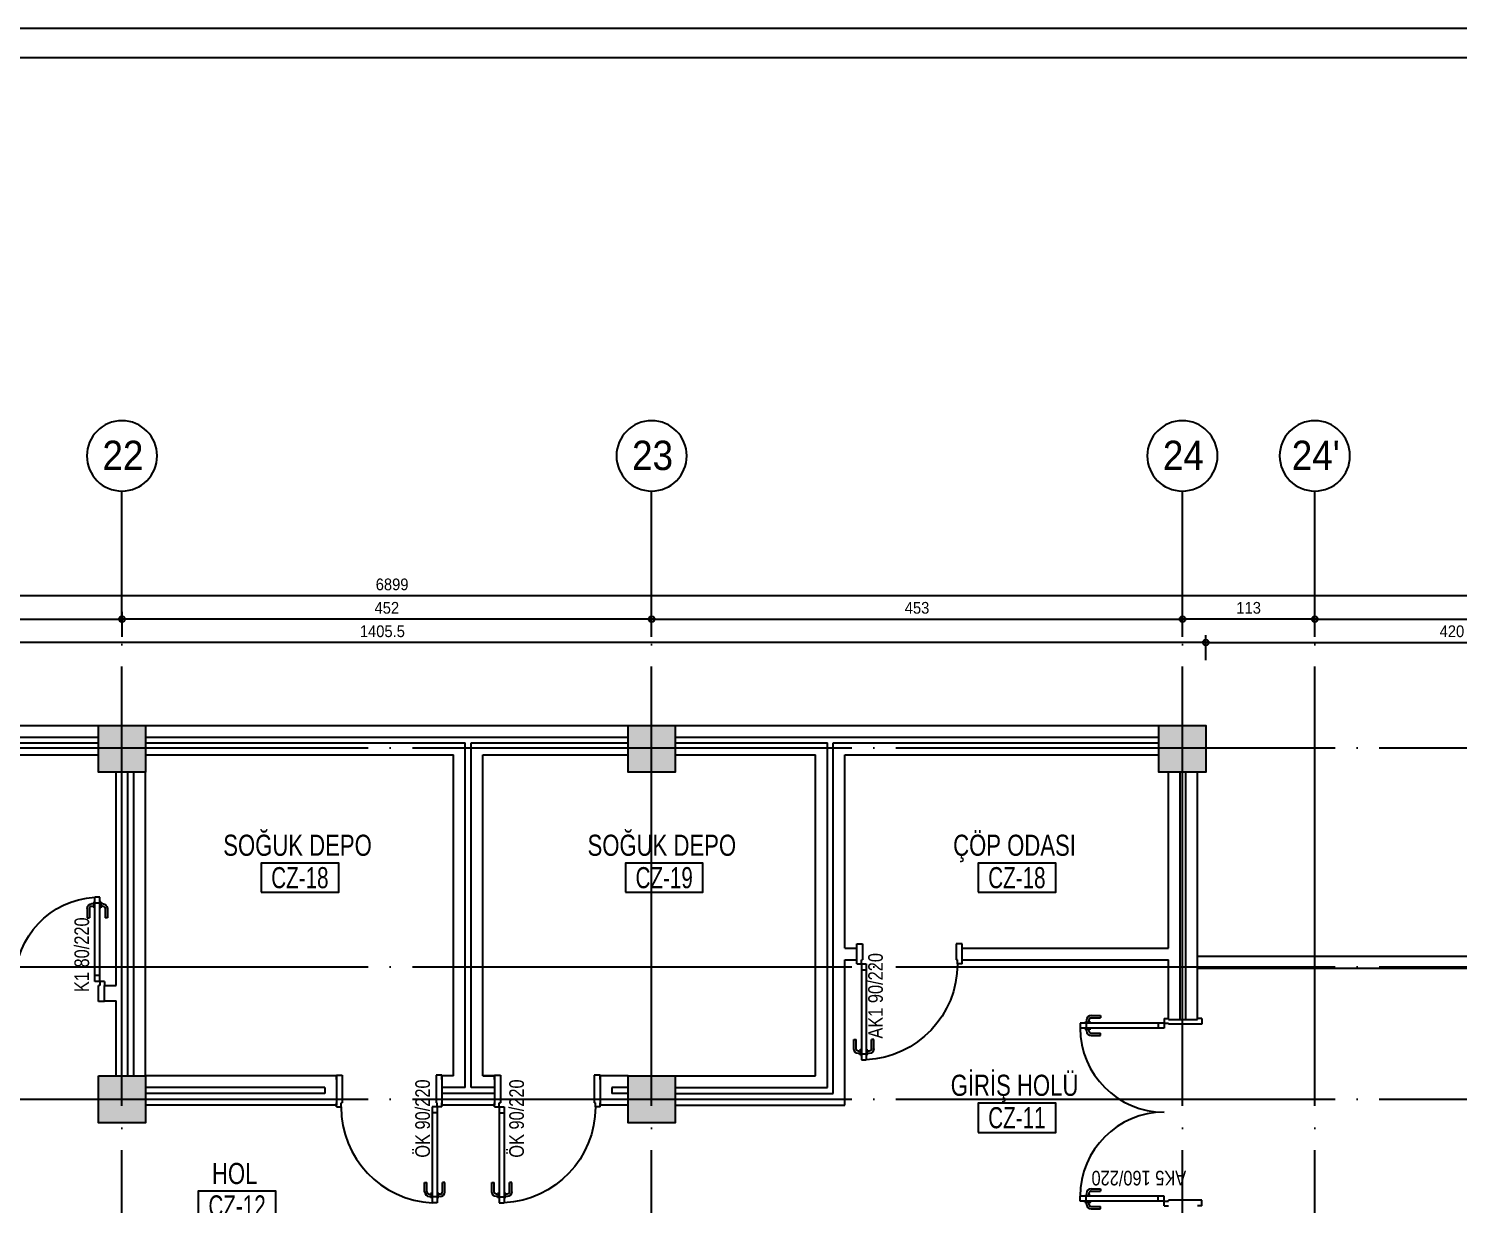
# Model space of a CAD drawing. Extents: x 460786 to 545292, y 30998 to 41694.
# Drawn here: x 490335 to 491556, y 40691 to 41694 of the extents above; entities that cross this region are included whole.
import ezdxf
from ezdxf.enums import TextEntityAlignment as Align

# ---------------------------------------------------------------- set-up
doc = ezdxf.new("R2010")
doc.units = 0
doc.header["$LTSCALE"] = 50
doc.header["$MEASUREMENT"] = 0
doc.header["$PDMODE"] = 35
doc.linetypes.add('DASHDOT', pattern=[5.5, 5, -0.25, 0, -0.25])
doc.layers.get('0').update_dxf_attribs({"linetype": 'CONTINUOUS'})
doc.layers.get('Defpoints').update_dxf_attribs({"linetype": 'CONTINUOUS'})
for name, color, linetype in [('A-Aks Balonu', 2, 'CONTINUOUS'), ('A-Aks Dikey', 12, 'DASHDOT'), ('A-Aks Yatay', 12, 'DASHDOT'), ('A-Betonarme', 6, 'CONTINUOUS'), ('A-Duvar', 7, 'CONTINUOUS'), ('A-Gör 2', 40, 'CONTINUOUS'), ('A-Kapı', 2, 'CONTINUOUS'), ('A-Lejant', 23, 'CONTINUOUS'), ('A-mahal adi', 1, 'CONTINUOUS'), ('A-mahal no', 4, 'CONTINUOUS'), ('A-Olcu DIS Yatay', 8, 'CONTINUOUS'), ('A-Poz-Kapı', 4, 'CONTINUOUS'), ('A-Tarama 1', 9, 'CONTINUOUS')]:
    doc.layers.add(name, color=color, linetype=linetype)
doc.styles.get("Standard").update_dxf_attribs({"font": 'arial.ttf', "width": 0.9})
doc.dimstyles.new('EXIT', dxfattribs={"dimscale": 50, "dimtxt": 0.23, "dimasz": 0.03, "dimexe": 0.125, "dimexo": 0.5, "dimgap": 0.09, "dimtad": 1, "dimzin": 1, "dimdsep": 46, "dimtxsty": 'Standard', "dimblk": 'TICK', "dimcen": 0.2, "dimadec": 0, "dimazin": 0, "dimtfac": 1, "dimtix": 1, "dimtofl": 0, "dimtmove": 2, "dimatfit": 3, "dimldrblk": 'TICK', "dimfxl": 1, "dimtolj": 1, "dimtzin": 1, "dimarcsym": 0})
pattern_1 = [(225, (-3046.124, 1950.459), (5.30330086, -5.30330086), []), (225, (-3051.4276, 1950.459), (5.30330086, -5.30330086), [3.75, -1.875])]

# ---------------------------------------------------------------- blocks, each defined once
blk = doc.blocks.new('kapı L 80p 10')
at = {"ltscale": 20}
for p, q in [((4, 75.4), (8.2, 75.4)), ((4, 3.5), (4, 75.4)), ((8.2, 3.5), (8.2, 75.4)), ((-2.5, 65.9), (-2.5, 57.9)), ((-0.5, 65.9), (-0.5, 57.9)), ((1.5, 69.9), (3.2, 69.9)), ((1.5, 67.9), (3.2, 67.9)), ((3.2, 71.4), (4, 71.4)), ((3.2, 71.4), (3.2, 66.4)), ((3.2, 66.4), (4, 66.4)), ((3.2, 66.4), (4, 66.4)), ((4, 70.2), (8.2, 70.2)), ((9, 71.4), (8.2, 71.4)), ((9, 66.4), (8.2, 66.4)), ((9, 71.4), (9, 66.4)), ((10.7, 69.9), (9, 69.9)), ((10.7, 67.9), (9, 67.9)), ((12.7, 65.9), (12.7, 57.9)), ((14.7, 65.9), (14.7, 57.9)), ((-2.5, 57.9), (-0.5, 57.9)), ((14.7, 57.9), (12.7, 57.9)), ((0, 3.5), (4, 3.5)), ((0, 3.5), (0, 0)), ((4, 8.7), (8.2, 8.7)), ((4, 3.5), (8.2, 3.5)), ((4, 3.5), (4, 0)), ((80, 3.5), (76, 3.5)), ((76, 3.5), (76, 0)), ((80, 3.5), (80, 0)), ((0, -13.5), (0, -10)), ((4, 0), (5, 0)), ((5, -13.5), (5, 0)), ((75, -13.5), (75, 0)), ((76, 0), (75, 0)), ((80, -13.5), (80, -10)), ((0, -13.5), (5, -13.5)), ((80, -13.5), (75, -13.5))]:
    blk.add_line(p, q, dxfattribs=at)
blk.add_arc((4, 3.5), 72, 360, 86.6558)
for centre, radius, start, end in [((1.5, 65.9), 4, 90, 180), ((1.5, 65.9), 2, 90, 180), ((10.7, 65.9), 4, 0, 90), ((10.7, 65.9), 2, 0, 90)]:
    blk.add_arc(centre, radius, start, end, dxfattribs=at)
at = {"layer": 'A-Poz-Kapı', "width": 0.8}
blk.add_attdef('POZNO', (30.2, -10), '', height=12.5, rotation=90, dxfattribs=at)
blk = doc.blocks.new('kapı L 90p 20')
at = {"ltscale": 20}
for p, q in [((-2.5, 75.9), (-2.5, 67.9)), ((-0.5, 75.9), (-0.5, 67.9)), ((1.5, 79.9), (3.2, 79.9)), ((1.5, 77.9), (3.2, 77.9)), ((3.2, 81.4), (4, 81.4)), ((3.2, 81.4), (3.2, 76.4)), ((3.2, 76.4), (4, 76.4)), ((3.2, 76.4), (4, 76.4)), ((4, 85.4), (8.2, 85.4)), ((4, 3.5), (4, 85.4)), ((4, 80.2), (8.2, 80.2)), ((8.2, 3.5), (8.2, 85.4)), ((9, 81.4), (8.2, 81.4)), ((9, 76.4), (8.2, 76.4)), ((9, 81.4), (9, 76.4)), ((10.7, 79.9), (9, 79.9)), ((10.7, 77.9), (9, 77.9)), ((12.7, 75.9), (12.7, 67.9)), ((14.7, 75.9), (14.7, 67.9)), ((-2.5, 67.9), (-0.5, 67.9)), ((14.7, 67.9), (12.7, 67.9)), ((0, 3.5), (4, 3.5)), ((0, 3.5), (0, 0)), ((4, 8.7), (8.2, 8.7)), ((4, 3.5), (8.2, 3.5)), ((4, 3.5), (4, 0)), ((90, 3.5), (86, 3.5)), ((86, 3.5), (86, 0)), ((90, 3.5), (90, 0)), ((4, 0), (5, 0)), ((5, -23.5), (5, 0)), ((85, -23.5), (85, 0)), ((86, 0), (85, 0))]:
    blk.add_line(p, q, dxfattribs=at)
for p, q in [((0, -20), (0, -23.5)), ((0, -23.5), (5, -23.5)), ((90, -23.5), (85, -23.5)), ((90, -20), (90, -23.5))]:
    blk.add_line(p, q)
for centre, radius, start, end in [((1.5, 75.9), 4, 90, 180), ((1.5, 75.9), 2, 90, 180), ((10.7, 75.9), 4, 0, 90), ((10.7, 75.9), 2, 0, 90)]:
    blk.add_arc(centre, radius, start, end, dxfattribs=at)
blk.add_arc((4, 3.5), 82, 0, 87.0641)
at = {"layer": 'A-Poz-Kapı', "width": 0.8}
blk.add_attdef('POZNO', (25, -20), '', height=12.5, rotation=90, dxfattribs=at)
blk = doc.blocks.new('kapı L 90p 10')
at = {"ltscale": 20}
for p, q in [((-2.5, 75.9), (-2.5, 67.9)), ((-0.5, 75.9), (-0.5, 67.9)), ((1.5, 79.9), (3.2, 79.9)), ((1.5, 77.9), (3.2, 77.9)), ((3.2, 81.4), (4, 81.4)), ((3.2, 81.4), (3.2, 76.4)), ((3.2, 76.4), (4, 76.4)), ((3.2, 76.4), (4, 76.4)), ((4, 85.4), (8.2, 85.4)), ((4, 3.5), (4, 85.4)), ((4, 80.2), (8.2, 80.2)), ((8.2, 3.5), (8.2, 85.4)), ((9, 81.4), (8.2, 81.4)), ((9, 76.4), (8.2, 76.4)), ((9, 81.4), (9, 76.4)), ((10.7, 79.9), (9, 79.9)), ((10.7, 77.9), (9, 77.9)), ((12.7, 75.9), (12.7, 67.9)), ((14.7, 75.9), (14.7, 67.9)), ((-2.5, 67.9), (-0.5, 67.9)), ((14.7, 67.9), (12.7, 67.9)), ((0, 3.5), (4, 3.5)), ((0, 3.5), (0, 0)), ((4, 8.7), (8.2, 8.7)), ((4, 3.5), (8.2, 3.5)), ((4, 3.5), (4, 0)), ((90, 3.5), (86, 3.5)), ((86, 3.5), (86, 0)), ((90, 3.5), (90, 0)), ((4, 0), (5, 0)), ((5, -13.5), (5, 0)), ((85, -13.5), (85, 0)), ((86, 0), (85, 0))]:
    blk.add_line(p, q, dxfattribs=at)
for p, q in [((0, -10), (0, -13.5)), ((90, -10), (90, -13.5)), ((0, -13.5), (5, -13.5)), ((90, -13.5), (85, -13.5))]:
    blk.add_line(p, q)
for centre, radius, start, end in [((1.5, 75.9), 4, 90, 180), ((1.5, 75.9), 2, 90, 180), ((10.7, 75.9), 4, 0, 90), ((10.7, 75.9), 2, 0, 90)]:
    blk.add_arc(centre, radius, start, end, dxfattribs=at)
blk.add_arc((4, 3.5), 82, 0, 87.0641)
at = {"layer": 'A-Poz-Kapı', "width": 0.8}
blk.add_attdef('POZNO', (25, -10), '', height=12.5, rotation=90, dxfattribs=at)
blk = doc.blocks.new('kapı L 160p 25')
at = {"ltscale": 20}
for p, q in [((14, 75.3), (18.2, 75.3)), ((14, 3.5), (14, 75.3)), ((18.2, 3.5), (18.2, 75.3)), ((166, 75.3), (161.8, 75.3)), ((161.8, 3.5), (161.8, 75.3)), ((166, 3.5), (166, 75.3)), ((7.5, 65.8), (7.5, 57.8)), ((9.5, 65.8), (9.5, 57.8)), ((11.5, 69.8), (13.2, 69.8)), ((11.5, 67.8), (13.2, 67.8)), ((13.2, 71.3), (14, 71.3)), ((13.2, 71.3), (13.2, 66.3)), ((13.2, 66.3), (14, 66.3)), ((13.2, 66.3), (14, 66.3)), ((14, 70.1), (18.2, 70.1)), ((19, 71.3), (18.2, 71.3)), ((19, 66.3), (18.2, 66.3)), ((19, 71.3), (19, 66.3)), ((20.7, 69.8), (19, 69.8)), ((20.7, 67.8), (19, 67.8)), ((22.7, 65.8), (22.7, 57.8)), ((24.7, 65.8), (24.7, 57.8)), ((155.3, 65.8), (155.3, 57.8)), ((157.3, 65.8), (157.3, 57.8)), ((159.3, 69.8), (161, 69.8)), ((159.3, 67.8), (161, 67.8)), ((161, 71.3), (161.8, 71.3)), ((161, 71.3), (161, 66.3)), ((161, 66.3), (161.8, 66.3)), ((166, 70.1), (161.8, 70.1)), ((166.8, 71.3), (166, 71.3)), ((166.8, 66.3), (166, 66.3)), ((166.8, 66.3), (166, 66.3)), ((166.8, 71.3), (166.8, 66.3)), ((168.5, 69.8), (166.8, 69.8)), ((168.5, 67.8), (166.8, 67.8)), ((170.5, 65.8), (170.5, 57.8)), ((172.5, 65.8), (172.5, 57.8)), ((7.5, 57.8), (9.5, 57.8)), ((24.7, 57.8), (22.7, 57.8)), ((155.3, 57.8), (157.3, 57.8)), ((172.5, 57.8), (170.5, 57.8)), ((10, 3.5), (14, 3.5)), ((10, 3.5), (10, 0)), ((14, 8.7), (18.2, 8.7)), ((14, 3.5), (18.2, 3.5)), ((14, 3.5), (14, 0)), ((14, 0), (15, 0)), ((15, -28.5), (15, 0)), ((166, 8.7), (161.8, 8.7)), ((166, 3.5), (161.8, 3.5)), ((165, -28.5), (165, 0)), ((166, 0), (165, 0)), ((170, 3.5), (166, 3.5)), ((166, 3.5), (166, 0)), ((170, 3.5), (170, 0)), ((10, -28.5), (10, -25)), ((10, -28.5), (15, -28.5)), ((170, -28.5), (165, -28.5)), ((170, -28.5), (170, -25))]:
    blk.add_line(p, q, dxfattribs=at)
for centre, start, end in [((18.2, 3.5), 0, 90), ((161.8, 3.5), 90, 180)]:
    blk.add_arc(centre, 71.8, start, end)
for centre, radius, start, end in [((11.5, 65.8), 4, 90, 180), ((11.5, 65.8), 2, 90, 180), ((20.7, 65.8), 4, 0, 90), ((20.7, 65.8), 2, 0, 90), ((159.3, 65.8), 4, 90, 180), ((159.3, 65.8), 2, 90, 180), ((168.5, 65.8), 4, 0, 90), ((168.5, 65.8), 2, 0, 90)]:
    blk.add_arc(centre, radius, start, end, dxfattribs=at)
at = {"layer": 'A-Poz-Kapı', "width": 0.8}
blk.add_attdef('POZNO', (40, -15.2), '', height=12.5, rotation=90, dxfattribs=at)
blk = doc.blocks.new('mahal adı')
at = {"layer": 'A-mahal no'}
blk.add_lwpolyline([(-75.6, -73.4), (89.9, -73.4), (89.9, -10.9), (-75.6, -10.9)], close=True, dxfattribs=at)
at = {"layer": 'A-mahal adi', "width": 0.75}
for p in [(2.1, 88.8), (2.1, 27)]:
    blk.add_attdef('MAHALADI', text='', height=45, dxfattribs=at).set_placement(p, align=Align.MIDDLE_CENTER)
at = {"layer": 'A-mahal no', "width": 0.7}
blk.add_attdef('MAHALNO', text='', height=45, dxfattribs=at).set_placement((7.1, -42.1), align=Align.MIDDLE_CENTER)
blk = doc.blocks.new('TICK', base_point=(53.7, 38.06))
blk.add_line((55.37, 38.06), (52.04, 38.06))
blk.add_circle((53.7, 38.06), 1.67)
blk = doc.blocks.new('*D484')
at = {"layer": 'A-Olcu DIS Yatay', "color": 0, "lineweight": -2, "transparency": 16777216}
for p, q in [((489962.1, 41174.9), (489962.1, 41196.2)), ((490415.1, 41174.9), (490415.1, 41196.2)), ((489963.6, 41189.9), (490413.6, 41189.9))]:
    blk.add_line(p, q, dxfattribs=at)
at = {"layer": 'Defpoints', "color": 0, "transparency": 16777216}
for p in [(490415.1, 41189.9), (489962.1, 41149.9), (490415.1, 41149.9)]:
    blk.add_point(p, dxfattribs=at)
at = {"layer": 'A-Olcu DIS Yatay', "color": 0, "lineweight": -2, "transparency": 16777216, "xscale": 1.5, "yscale": 1.5, "zscale": 1.5, "rotation": 180}
blk.add_blockref('TICK', (489962.1, 41189.9), dxfattribs=at)
at = {"layer": 'A-Olcu DIS Yatay', "color": 0, "lineweight": -2, "transparency": 16777216, "xscale": 1.5, "yscale": 1.5, "zscale": 1.5}
blk.add_blockref('TICK', (490415.1, 41189.9), dxfattribs=at)
at = {"layer": 'A-Olcu DIS Yatay', "color": 0, "transparency": 16777216, "insert": (490188.6, 41199.5), "char_height": 10, "attachment_point": 5}
blk.add_mtext('\\A1;453', dxfattribs=at)
blk = doc.blocks.new('*D485')
at = {"layer": 'A-Olcu DIS Yatay', "color": 0, "lineweight": -2, "transparency": 16777216}
for p, q in [((490415.1, 41174.9), (490415.1, 41196.2)), ((490867.1, 41174.9), (490867.1, 41196.2)), ((490865.6, 41189.9), (490416.6, 41189.9))]:
    blk.add_line(p, q, dxfattribs=at)
at = {"layer": 'Defpoints', "color": 0, "transparency": 16777216}
for p in [(490415.1, 41189.9), (490415.1, 41149.9), (490867.1, 41149.9)]:
    blk.add_point(p, dxfattribs=at)
at = {"layer": 'A-Olcu DIS Yatay', "color": 0, "lineweight": -2, "transparency": 16777216, "xscale": 1.5, "yscale": 1.5, "zscale": 1.5}
for p, rotation in [((490415.1, 41189.9), 180.0000000000138), ((490867.1, 41189.9), 1.382893799473095e-11)]:
    blk.add_blockref('TICK', p, dxfattribs=dict(at, rotation=rotation))
at = {"layer": 'A-Olcu DIS Yatay', "color": 0, "transparency": 16777216, "insert": (490641.1, 41199.5), "char_height": 10, "attachment_point": 5}
blk.add_mtext('\\A1;452', dxfattribs=at)
blk = doc.blocks.new('*D486')
at = {"layer": 'A-Olcu DIS Yatay', "color": 0, "lineweight": -2, "transparency": 16777216}
for p, q in [((490867.1, 41174.9), (490867.1, 41196.2)), ((491320.1, 41174.9), (491320.1, 41196.2)), ((490868.6, 41189.9), (491318.6, 41189.9))]:
    blk.add_line(p, q, dxfattribs=at)
at = {"layer": 'Defpoints', "color": 0, "transparency": 16777216}
for p in [(491320.1, 41189.9), (490867.1, 41149.9), (491320.1, 41149.9)]:
    blk.add_point(p, dxfattribs=at)
at = {"layer": 'A-Olcu DIS Yatay', "color": 0, "lineweight": -2, "transparency": 16777216, "xscale": 1.5, "yscale": 1.5, "zscale": 1.5, "rotation": 180}
blk.add_blockref('TICK', (490867.1, 41189.9), dxfattribs=at)
at = {"layer": 'A-Olcu DIS Yatay', "color": 0, "lineweight": -2, "transparency": 16777216, "xscale": 1.5, "yscale": 1.5, "zscale": 1.5}
blk.add_blockref('TICK', (491320.1, 41189.9), dxfattribs=at)
at = {"layer": 'A-Olcu DIS Yatay', "color": 0, "transparency": 16777216, "insert": (491093.6, 41199.5), "char_height": 10, "attachment_point": 5}
blk.add_mtext('\\A1;453', dxfattribs=at)
blk = doc.blocks.new('*D487')
at = {"layer": 'A-Olcu DIS Yatay', "color": 0, "lineweight": -2, "transparency": 16777216}
for p, q in [((491320.1, 41174.9), (491320.1, 41196.2)), ((491433.1, 41174.9), (491433.1, 41196.2)), ((491431.6, 41189.9), (491321.6, 41189.9))]:
    blk.add_line(p, q, dxfattribs=at)
at = {"layer": 'Defpoints', "color": 0, "transparency": 16777216}
for p in [(491320.1, 41189.9), (491320.1, 41149.9), (491433.1, 41149.9)]:
    blk.add_point(p, dxfattribs=at)
at = {"layer": 'A-Olcu DIS Yatay', "color": 0, "lineweight": -2, "transparency": 16777216, "xscale": 1.5, "yscale": 1.5, "zscale": 1.5}
for p, rotation in [((491320.1, 41189.9), 180.0000000000148), ((491433.1, 41189.9), 1.478817068800709e-11)]:
    blk.add_blockref('TICK', p, dxfattribs=dict(at, rotation=rotation))
at = {"layer": 'A-Olcu DIS Yatay', "color": 0, "transparency": 16777216, "insert": (491376.6, 41199.5), "char_height": 10, "attachment_point": 5}
blk.add_mtext('\\A1;113', dxfattribs=at)
blk = doc.blocks.new('*D488')
at = {"layer": 'A-Olcu DIS Yatay', "color": 0, "lineweight": -2, "transparency": 16777216}
for p, q in [((491433.1, 41174.9), (491433.1, 41196.2)), ((491772.1, 41174.9), (491772.1, 41196.2)), ((491434.6, 41189.9), (491770.6, 41189.9))]:
    blk.add_line(p, q, dxfattribs=at)
at = {"layer": 'Defpoints', "color": 0, "transparency": 16777216}
for p in [(491772.1, 41189.9), (491433.1, 41149.9), (491772.1, 41149.9)]:
    blk.add_point(p, dxfattribs=at)
at = {"layer": 'A-Olcu DIS Yatay', "color": 0, "lineweight": -2, "transparency": 16777216, "xscale": 1.5, "yscale": 1.5, "zscale": 1.5, "rotation": 180}
blk.add_blockref('TICK', (491433.1, 41189.9), dxfattribs=at)
at = {"layer": 'A-Olcu DIS Yatay', "color": 0, "lineweight": -2, "transparency": 16777216, "xscale": 1.5, "yscale": 1.5, "zscale": 1.5}
blk.add_blockref('TICK', (491772.1, 41189.9), dxfattribs=at)
at = {"layer": 'A-Olcu DIS Yatay', "color": 0, "transparency": 16777216, "insert": (491602.6, 41199.5), "char_height": 10, "attachment_point": 5}
blk.add_mtext('\\A1;339', dxfattribs=at)
blk = doc.blocks.new('*D499')
at = {"layer": 'A-Olcu DIS Yatay', "color": 0, "lineweight": -2, "transparency": 16777216}
for p, q in [((489934.6, 41154.9), (489934.6, 41176.2)), ((491340.1, 41154.9), (491340.1, 41176.2)), ((491338.6, 41169.9), (489936.1, 41169.9))]:
    blk.add_line(p, q, dxfattribs=at)
at = {"layer": 'Defpoints', "color": 0, "transparency": 16777216}
for p in [(489934.6, 41169.9), (489934.6, 41129.9), (491340.1, 41129.9)]:
    blk.add_point(p, dxfattribs=at)
at = {"layer": 'A-Olcu DIS Yatay', "color": 0, "lineweight": -2, "transparency": 16777216, "xscale": 1.5, "yscale": 1.5, "zscale": 1.5}
for p, rotation in [((489934.6, 41169.9), 180.000000000005), ((491340.1, 41169.9), 5.03597163969971e-12)]:
    blk.add_blockref('TICK', p, dxfattribs=dict(at, rotation=rotation))
at = {"layer": 'A-Olcu DIS Yatay', "color": 0, "transparency": 16777216, "insert": (490637.3, 41179.5), "char_height": 10, "attachment_point": 5}
blk.add_mtext('\\A1;1405.5', dxfattribs=at)
blk = doc.blocks.new('*D500')
at = {"layer": 'A-Olcu DIS Yatay', "color": 0, "lineweight": -2, "transparency": 16777216}
for p, q in [((491340.1, 41154.9), (491340.1, 41176.2)), ((491760.1, 41154.9), (491760.1, 41176.2)), ((491341.6, 41169.9), (491758.6, 41169.9))]:
    blk.add_line(p, q, dxfattribs=at)
at = {"layer": 'Defpoints', "color": 0, "transparency": 16777216}
for p in [(491760.1, 41169.9), (491340.1, 41129.9), (491760.1, 41129.9)]:
    blk.add_point(p, dxfattribs=at)
at = {"layer": 'A-Olcu DIS Yatay', "color": 0, "lineweight": -2, "transparency": 16777216, "xscale": 1.5, "yscale": 1.5, "zscale": 1.5, "rotation": 180}
blk.add_blockref('TICK', (491340.1, 41169.9), dxfattribs=at)
at = {"layer": 'A-Olcu DIS Yatay', "color": 0, "lineweight": -2, "transparency": 16777216, "xscale": 1.5, "yscale": 1.5, "zscale": 1.5}
blk.add_blockref('TICK', (491760.1, 41169.9), dxfattribs=at)
at = {"layer": 'A-Olcu DIS Yatay', "color": 0, "transparency": 16777216, "insert": (491550.1, 41179.5), "char_height": 10, "attachment_point": 5}
blk.add_mtext('\\A1;420', dxfattribs=at)
blk = doc.blocks.new('*D504')
at = {"layer": 'A-Olcu DIS Yatay', "color": 0, "lineweight": -2, "transparency": 16777216}
for p, q in [((487196, 41194.9), (487196, 41216.2)), ((494093.6, 41209.9), (487197.5, 41209.9)), ((494095.1, 41194.9), (494095.1, 41216.2))]:
    blk.add_line(p, q, dxfattribs=at)
at = {"layer": 'Defpoints', "color": 0, "transparency": 16777216}
for p in [(487196, 41209.9), (487196, 41169.9), (494095.1, 41169.9)]:
    blk.add_point(p, dxfattribs=at)
at = {"layer": 'A-Olcu DIS Yatay', "color": 0, "lineweight": -2, "transparency": 16777216, "xscale": 1.5, "yscale": 1.5, "zscale": 1.5}
for p, rotation in [((487196, 41209.9), 179.9999999999996), ((494095.1, 41209.9), 359.9999999999997)]:
    blk.add_blockref('TICK', p, dxfattribs=dict(at, rotation=rotation))
at = {"layer": 'A-Olcu DIS Yatay', "color": 0, "transparency": 16777216, "insert": (490645.6, 41219.5), "char_height": 10, "attachment_point": 5}
blk.add_mtext('\\A1;6899', dxfattribs=at)
blk = doc.blocks.new('aks')
blk.add_circle((-0.8, 38.6), 60)
at = {"width": 0.9}
blk.add_attdef('AKSNO', text='', height=50, dxfattribs=at).set_placement((-0.8, 38.6), align=Align.MIDDLE_CENTER)

msp = doc.modelspace()

# ---------------------------------------------------------------- hatches: boundary and pattern name
at = {"layer": 'A-Tarama 1'}
h = msp.add_hatch(dxfattribs=at)
h.set_pattern_fill('ANSI33', color=256, scale=30, angle=180, style=0)
h.set_pattern_definition(pattern_1)
h.paths.add_polyline_path([(489499.08, 40799.23), (489459.08, 40799.23), (489459.08, 40759.23), (489499.08, 40759.23)])
h.paths.add_polyline_path([(489937.08, 40799.23), (489912.08, 40799.23), (489912.08, 40680.2), (489912.08, 40653.23), (489937.08, 40653.23)])
h.paths.add_polyline_path([(489967.08, 40799.23), (489942.08, 40799.23), (489942.08, 40653.23), (489967.08, 40653.23)])
h.paths.add_polyline_path([(489974.58, 41099.23), (489934.58, 41099.23), (489934.58, 41059.23), (489974.58, 41059.23)])
h.paths.add_polyline_path([(490435.08, 41099.23), (490395.08, 41099.23), (490395.08, 41059.23), (490435.08, 41059.23)])
h.paths.add_polyline_path([(490435.08, 40800.2), (490395.08, 40800.2), (490395.08, 40760.2), (490435.08, 40760.2)])
h.paths.add_polyline_path([(490435.08, 40122.2), (490395.08, 40122.2), (490395.08, 40082.2), (490435.08, 40082.2)])
h.paths.add_polyline_path([(490435.08, 39669.2), (490395.08, 39669.2), (490395.08, 39629.2), (490435.08, 39629.2)])
h.paths.add_polyline_path([(489937.08, 39669.2), (489904.08, 39669.2), (489904.08, 39629.2), (489937.08, 39629.2)])
h.paths.add_polyline_path([(489974.08, 39669.2), (489942.08, 39669.2), (489942.08, 39629.2), (489974.08, 39629.2)])
h.paths.add_polyline_path([(489975.08, 40122.2), (489942.08, 40122.2), (489942.08, 40082.2), (489975.08, 40082.2)])
h.paths.add_polyline_path([(489937.08, 40122.2), (489897.08, 40122.2), (489897.08, 40082.2), (489937.08, 40082.2)])
h.paths.add_polyline_path([(489937.08, 38999.2), (489904.58, 38999.2), (489904.58, 38959.2), (489937.08, 38959.2)])
h.paths.add_polyline_path([(489975.08, 38999.2), (489942.08, 38999.2), (489942.08, 38959.2), (489975.08, 38959.2)])
h.paths.add_polyline_path([(490435.08, 38991.2), (490395.08, 38991.2), (490395.08, 38951.2), (490435.08, 38951.2)])
h.paths.add_polyline_path([(489499.08, 38991.2), (489459.08, 38991.2), (489459.08, 38951.2), (489499.08, 38951.2)])
h.paths.add_polyline_path([(489499.08, 39669.2), (489459.08, 39669.2), (489459.08, 39629.2), (489499.08, 39629.2)])
h.paths.add_polyline_path([(489499.08, 40122.2), (489459.08, 40122.2), (489459.08, 40082.2), (489499.08, 40082.2)])
h = msp.add_hatch(dxfattribs=at)
h.set_pattern_fill('ANSI33', color=256, scale=30, angle=180, style=0)
h.set_pattern_definition(pattern_1)
h.paths.add_polyline_path([(491446.08, 39435.2), (491308.08, 39435.2), (491308.08, 39410.2), (491421.08, 39410.2), (491421.08, 39096.2), (491308.08, 39096.2), (491308.08, 38958.2), (491333.08, 38958.2), (491333.08, 39071.2), (491446.08, 39071.2)])
h.paths.add_polyline_path([(490887.08, 38991.2), (490847.08, 38991.2), (490847.08, 38951.2), (490887.08, 38951.2)])
h.paths.add_polyline_path([(490887.08, 40122.2), (490847.08, 40122.2), (490847.08, 40082.2), (490887.08, 40082.2)])
h.paths.add_polyline_path([(490887.08, 39669.2), (490847.08, 39669.2), (490847.08, 39629.2), (490887.08, 39629.2)])
h.paths.add_polyline_path([(491340.08, 39669.2), (491300.08, 39669.2), (491300.08, 39629.2), (491340.08, 39629.2)])
h.paths.add_polyline_path([(491340.08, 40122.2), (491300.08, 40122.2), (491300.08, 40082.2), (491340.08, 40082.2)])
h.paths.add_polyline_path([(491446.08, 40679.2), (491308.08, 40679.2), (491308.08, 40654.2), (491421.08, 40654.2), (491421.08, 40341.2), (491308.08, 40341.2), (491308.08, 40316.2), (491446.08, 40316.2)])
h.paths.add_polyline_path([(490887.08, 41099.23), (490847.08, 41099.23), (490847.08, 41059.23), (490887.08, 41059.23)])
h.paths.add_polyline_path([(490887.08, 40800.2), (490847.08, 40800.2), (490847.08, 40760.2), (490887.08, 40760.2)])
h.paths.add_polyline_path([(491340.08, 41099.23), (491300.08, 41099.23), (491300.08, 41059.23), (491340.08, 41059.23)])

# ---------------------------------------------------------------- linework, layer by layer
at = {"layer": 'A-Aks Dikey', "ltscale": 1.5}
for p, q in [((490415.08, 37886.28), (490415.08, 41299.23)), ((490867.08, 37886.28), (490867.08, 41299.23)), ((491320.08, 37886.28), (491320.08, 41299.23)), ((491433.08, 37886.28), (491433.08, 41299.23))]:
    msp.add_line(p, q, dxfattribs=at)
at = {"layer": 'A-Aks Yatay', "ltscale": 1.5}
for p, q in [((486949.49, 41080.2), (494804.32, 41080.2)), ((486949.49, 40893.2), (494804.32, 40893.2)), ((486949.49, 40780.2), (494804.32, 40780.2))]:
    msp.add_line(p, q, dxfattribs=at)
at = {"layer": 'A-Betonarme'}
for points in [[(490395.08, 41099.23), (490435.08, 41099.23), (490435.08, 41059.23), (490395.08, 41059.23)], [(490847.08, 41099.23), (490887.08, 41099.23), (490887.08, 41059.23), (490847.08, 41059.23)], [(491300.08, 41099.23), (491340.08, 41099.23), (491340.08, 41059.23), (491300.08, 41059.23)], [(490395.08, 40800.2), (490435.08, 40800.2), (490435.08, 40760.2), (490395.08, 40760.2)], [(490847.08, 40800.2), (490887.08, 40800.2), (490887.08, 40760.2), (490847.08, 40760.2)]]:
    msp.add_lwpolyline(points, close=True, dxfattribs=at)
at = {"layer": 'A-Duvar'}
for p, q in [((489974.58, 41099.23), (490395.08, 41099.23)), ((490435.08, 41099.23), (490847.08, 41099.23)), ((490887.08, 41099.23), (491300.08, 41099.23)), ((489974.58, 41089.23), (490395.08, 41089.23)), ((490435.08, 41089.23), (490847.08, 41089.23)), ((490887.08, 41089.23), (491300.08, 41089.23)), ((489974.58, 41084.23), (490395.08, 41084.23)), ((489974.58, 41074.23), (490395.08, 41074.23)), ((490435.08, 41084.23), (490708.08, 41084.23)), ((490435.08, 41074.23), (490698.08, 41074.23)), ((490698.08, 40800.2), (490698.08, 41074.23)), ((490708.08, 40790.2), (490708.08, 41084.23)), ((490713.08, 40790.2), (490713.08, 41084.23)), ((490713.08, 41084.23), (490847.08, 41084.23)), ((490723.08, 40800.2), (490723.08, 41074.23)), ((490723.08, 41074.23), (490847.08, 41074.23)), ((490887.08, 41084.23), (491017.08, 41084.23)), ((490887.08, 41074.23), (491007.08, 41074.23)), ((491007.08, 40800.2), (491007.08, 41074.23)), ((491017.08, 40790.2), (491017.08, 41084.23)), ((491022.08, 40785.2), (491022.08, 41084.23)), ((491022.08, 41084.23), (491300.08, 41084.23)), ((491032.08, 41074.23), (491300.08, 41074.23)), ((491032.08, 40909.23), (491032.08, 41074.23)), ((490410.08, 40877.23), (490410.08, 41059.23)), ((490420.08, 40800.2), (490420.08, 41059.23)), ((490425.08, 40800.2), (490425.08, 41059.23)), ((490435.08, 40800.2), (490435.08, 41059.23)), ((491308.08, 40909.23), (491308.08, 41059.23)), ((491318.08, 40848.23), (491318.08, 41059.23)), ((491323.08, 40848.23), (491323.08, 41059.23)), ((491333.08, 40848.23), (491333.08, 41059.23)), ((491032.08, 40909.23), (491042.08, 40909.23)), ((491042.08, 40899.23), (491042.08, 40909.23)), ((491132.08, 40899.23), (491132.08, 40909.23)), ((491132.08, 40909.23), (491308.08, 40909.23)), ((491032.08, 40775.2), (491032.08, 40899.23)), ((491032.08, 40899.23), (491042.08, 40899.23)), ((491032.08, 40899.23), (491042.08, 40899.23)), ((491132.08, 40899.23), (491308.08, 40899.23)), ((491308.08, 40848.23), (491308.08, 40899.23)), ((490400.08, 40864.23), (490400.08, 40877.23)), ((490400.08, 40877.23), (490410.08, 40877.23)), ((490400.08, 40864.23), (490410.08, 40864.23)), ((490410.08, 40800.2), (490410.08, 40864.23)), ((491308.08, 40848.23), (491333.08, 40848.23)), ((490598.08, 40800.2), (490435.08, 40800.2)), ((490598.08, 40800.2), (490598.08, 40775.2)), ((490698.08, 40800.2), (490688.08, 40800.2)), ((490698.08, 40800.2), (490688.08, 40800.2)), ((490688.08, 40800.2), (490688.08, 40775.2)), ((490723.08, 40800.2), (490733.08, 40800.2)), ((490733.08, 40800.2), (490723.08, 40800.2)), ((490733.08, 40800.2), (490733.08, 40775.2)), ((490847.08, 40800.2), (490823.08, 40800.2)), ((490823.08, 40800.2), (490823.08, 40775.2)), ((490887.08, 40800.2), (491007.08, 40800.2)), ((490588.08, 40790.2), (490435.08, 40790.2)), ((490588.08, 40785.2), (490435.08, 40785.2)), ((490588.08, 40790.2), (490588.08, 40785.2)), ((490708.08, 40790.2), (490688.08, 40790.2)), ((490733.08, 40785.2), (490688.08, 40785.2)), ((490733.08, 40790.2), (490713.08, 40790.2)), ((490847.08, 40790.2), (490833.08, 40790.2)), ((490833.08, 40790.2), (490833.08, 40785.2)), ((490847.08, 40785.2), (490833.08, 40785.2)), ((490887.08, 40790.2), (491017.08, 40790.2)), ((490887.08, 40785.2), (491022.08, 40785.2)), ((490598.08, 40775.2), (490435.08, 40775.2)), ((490733.08, 40775.2), (490688.08, 40775.2)), ((490847.08, 40775.2), (490823.08, 40775.2)), ((490887.08, 40775.2), (491032.08, 40775.2))]:
    msp.add_line(p, q, dxfattribs=at)
at = {"layer": 'A-Gör 2'}
for p, q in [((491333.08, 40902.2), (491920.08, 40902.2)), ((491333.08, 40892.2), (491920.08, 40892.2))]:
    msp.add_line(p, q, dxfattribs=at)
at = {"layer": 'A-Lejant'}
msp.add_lwpolyline([(460786.15, 41693.81), (460786.15, 37193.81), (545291.84, 37193.81), (545291.84, 41693.81), (460786.15, 41693.81)], dxfattribs=at)
msp.add_lwpolyline([(460811.15, 41668.81), (460811.15, 37218.81), (545266.84, 37218.81), (545266.84, 41668.81)], close=True, dxfattribs=at)

# ---------------------------------------------------------------- block references
ref = msp.add_blockref('mahal adı', (490564.06, 40986.17), dxfattribs=dict(xscale=0.4, yscale=0.4, zscale=0.4))
ref.add_attrib('MAHALNO', 'CZ-18', dxfattribs={"layer": 'A-mahal no', "height": 18, "width": 0.7}).set_placement((490566.9, 40969.31), align=Align.MIDDLE_CENTER)
ref.add_attrib('MAHALADI', 'SOĞUK DEPO', dxfattribs={"layer": 'A-mahal adi', "height": 18, "width": 0.75}).set_placement((490564.89, 40996.98), align=Align.MIDDLE_CENTER)
ref = msp.add_blockref('mahal adı', (490874.96, 40986.17), dxfattribs=dict(xscale=0.4, yscale=0.4, zscale=0.4))
ref.add_attrib('MAHALNO', 'CZ-19', dxfattribs={"layer": 'A-mahal no', "height": 18, "width": 0.7}).set_placement((490877.8, 40969.31), align=Align.MIDDLE_CENTER)
ref.add_attrib('MAHALADI', 'SOĞUK DEPO', dxfattribs={"layer": 'A-mahal adi', "height": 18, "width": 0.75}).set_placement((490875.79, 40996.98), align=Align.MIDDLE_CENTER)
ref = msp.add_blockref('mahal adı', (491175.97, 40986.17), dxfattribs=dict(xscale=0.4, yscale=0.4, zscale=0.4))
ref.add_attrib('MAHALNO', 'CZ-18', dxfattribs={"layer": 'A-mahal no', "height": 18, "width": 0.7}).set_placement((491178.81, 40969.31), align=Align.MIDDLE_CENTER)
ref.add_attrib('MAHALADI', 'ÇÖP ODASI', dxfattribs={"layer": 'A-mahal adi', "height": 18, "width": 0.75}).set_placement((491176.8, 40996.98), align=Align.MIDDLE_CENTER)
ref = msp.add_blockref('mahal adı', (491175.97, 40781.34), dxfattribs=dict(xscale=0.4, yscale=0.4, zscale=0.4))
ref.add_attrib('MAHALNO', 'CZ-11', dxfattribs={"layer": 'A-mahal no', "height": 18, "width": 0.7}).set_placement((491178.81, 40764.48), align=Align.MIDDLE_CENTER)
ref.add_attrib('MAHALADI', 'GİRİŞ HOLÜ', dxfattribs={"layer": 'A-mahal adi', "height": 18, "width": 0.75}).set_placement((491176.8, 40792.15), align=Align.MIDDLE_CENTER)
ref = msp.add_blockref('mahal adı', (490510.45, 40706.08), dxfattribs=dict(xscale=0.4, yscale=0.4, zscale=0.4))
ref.add_attrib('MAHALNO', 'CZ-12', dxfattribs={"layer": 'A-mahal no', "height": 18, "width": 0.7}).set_placement((490513.29, 40689.22), align=Align.MIDDLE_CENTER)
ref.add_attrib('MAHALADI', 'HOL', dxfattribs={"layer": 'A-mahal adi', "height": 18, "width": 0.75}).set_placement((490511.28, 40716.89), align=Align.MIDDLE_CENTER)
at = {"layer": 'A-Aks Balonu'}
ref = msp.add_blockref('aks', (490414.66, 41309.91), dxfattribs=dict(at, xscale=-0.5, yscale=0.5, zscale=0.5))
ref.add_attrib('AKSNO', '22', dxfattribs={"layer": '0', "height": 25, "width": 0.9}).set_placement((490415.88, 41329.66), align=Align.MIDDLE_CENTER)
ref = msp.add_blockref('aks', (490866.66, 41309.91), dxfattribs=dict(at, xscale=-0.5, yscale=0.5, zscale=0.5))
ref.add_attrib('AKSNO', '23', dxfattribs={"layer": '0', "height": 25, "width": 0.9}).set_placement((490867.88, 41329.66), align=Align.MIDDLE_CENTER)
ref = msp.add_blockref('aks', (491319.66, 41309.91), dxfattribs=dict(at, xscale=-0.5, yscale=0.5, zscale=0.5))
ref.add_attrib('AKSNO', '24', dxfattribs={"layer": '0', "height": 25, "width": 0.9}).set_placement((491320.88, 41329.66), align=Align.MIDDLE_CENTER)
ref = msp.add_blockref('aks', (491432.66, 41309.91), dxfattribs=dict(at, xscale=-0.5, yscale=0.5, zscale=0.5))
ref.add_attrib('AKSNO', "24'", dxfattribs={"layer": '0', "height": 25, "width": 0.9}).set_placement((491433.88, 41329.66), align=Align.MIDDLE_CENTER)
at = {"layer": 'A-Kapı'}
ref = msp.add_blockref('kapı L 80p 10', (490400.08, 40877.23), dxfattribs=dict(at, xscale=-1))
ref.add_attrib('POZNO', 'K1 80/220', (490386.98, 40871.7), dxfattribs={"layer": 'A-Poz-Kapı', "height": 12.5, "rotation": 90, "width": 0.8})
ref = msp.add_blockref('kapı L 90p 10', (491042.08, 40899.23), dxfattribs=dict(at, xscale=-1, rotation=180))
ref.add_attrib('POZNO', 'AK1 90/220', (491064.4, 40831.97), dxfattribs={"layer": 'A-Poz-Kapı', "height": 12.5, "rotation": 90, "width": 0.8})
at = {"layer": 'A-Kapı', "rotation": 90}
msp.add_blockref('kapı L 160p 25', (491308.08, 40679.2), dxfattribs=at).add_auto_attribs({'POZNO': 'AK5 160/220'})
at = {"layer": 'A-Kapı'}
ref = msp.add_blockref('kapı L 90p 20', (490688.08, 40777.2), dxfattribs=dict(at, rotation=180))
ref.add_attrib('POZNO', 'ÖK 90/220', (490677.88, 40730.36), dxfattribs={"layer": 'A-Poz-Kapı', "height": 12.5, "rotation": 90, "width": 0.8})
ref = msp.add_blockref('kapı L 90p 20', (490733.08, 40777.2), dxfattribs=dict(at, xscale=-1, rotation=180))
ref.add_attrib('POZNO', 'ÖK 90/220', (490758.08, 40730.36), dxfattribs={"layer": 'A-Poz-Kapı', "height": 12.5, "rotation": 90, "width": 0.8})

# ---------------------------------------------------------------- dimensions: what is measured, and where the dimension line sits
at = {"layer": 'A-Olcu DIS Yatay'}
for p1, p2, distance, picture, middle in [((494095.08, 41169.93), (487196.05, 41169.93), -40, '*D504', (490645.56, 41219.54)), ((489962.08, 41149.93), (490415.08, 41149.93), 40, '*D484', (490188.58, 41199.54)), ((490867.08, 41149.93), (490415.08, 41149.93), -40, '*D485', (490641.08, 41199.54)), ((490867.08, 41149.93), (491320.08, 41149.93), 40, '*D486', (491093.58, 41199.54)), ((491433.08, 41149.93), (491320.08, 41149.93), -40, '*D487', (491376.58, 41199.54)), ((491433.08, 41149.93), (491772.08, 41149.93), 40, '*D488', (491602.58, 41199.54)), ((491340.08, 41129.93), (489934.58, 41129.93), -40, '*D499', (490637.33, 41179.54)), ((491340.08, 41129.93), (491760.08, 41129.93), 40, '*D500', (491550.08, 41179.54))]:
    dim = msp.add_aligned_dim(p1=p1, p2=p2, distance=distance, dimstyle='EXIT', override={"dimtxt": 0.2, "dimdec": 1, "dimzin": 9, "dimtdec": 1}, dxfattribs=at)
    dim.commit()
    dim.dimension.update_dxf_attribs({"geometry": picture, "text_midpoint": middle})

doc.saveas('drawing.dxf')
